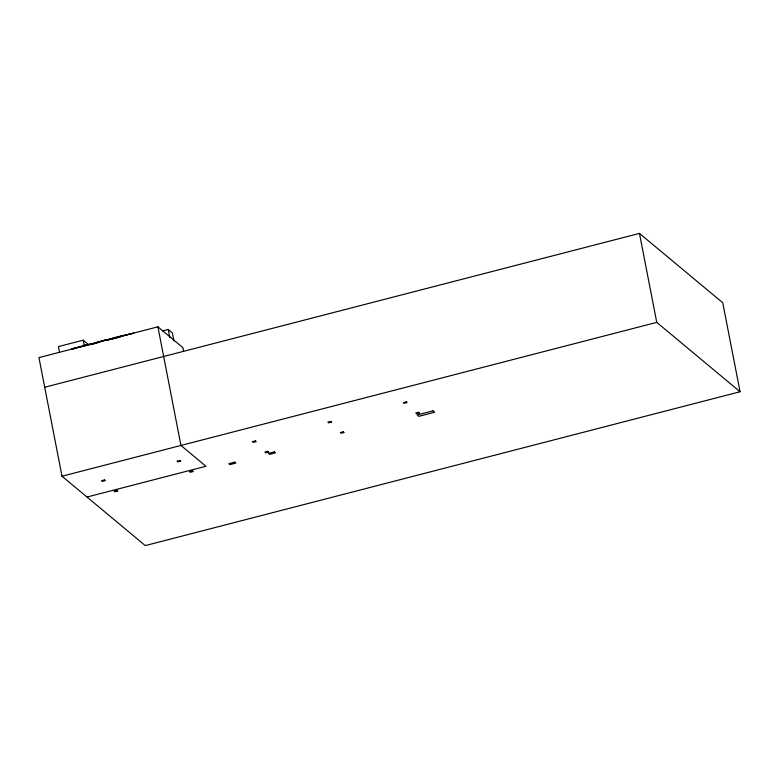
<?xml version="1.0" encoding="UTF-8"?>
<svg xmlns="http://www.w3.org/2000/svg" width="779" height="779" viewBox="0 0 779 779"><rect width="100%" height="100%" fill="white"/><g stroke="black" fill="none" stroke-linecap="round" stroke-linejoin="round"><path stroke-width="1.17" d="M88.757 344.815L83.197 340.199L58.415 346.606L59.564 352.488M83.032 345.73L71.882 348.992L88.008 344.99M99.644 341.981L83.226 345.681L98.738 342.487M105.905 339.81L94.756 343.072L105.905 339.81L111.173 339.371L119.041 337.336M117.347 336.849L106.197 340.121L122.517 336.061M117.639 337.161L133.764 333.149L117.541 336.801L120.618 336.713M183.581 351.193L182.89 347.638L157.903 326.829L38.95 357.6L62.008 476.232L145.303 545.602L740.05 391.749L722.756 302.768L639.462 233.398L44.715 387.251M90.539 344.717L95.038 343.549M162.655 330.929L168.225 329.488L172.393 332.964L173.941 340.949M62.008 476.232L656.755 322.37L740.05 391.749M86.995 497.041L205.948 466.27L180.962 445.461L157.903 326.829M106.996 340.024L108.982 339.722M71.785 348.641L74.774 348.194M72.875 348.846L74.862 348.554M639.462 233.398L656.755 322.37M168.225 329.488L169.783 337.473M83.197 340.199L84.346 346.08M104.522 479.932L101.543 480.701L102.38 481.393L105.35 480.624L104.522 479.932M179.949 460.418L176.979 461.187L177.816 461.879L180.786 461.11L179.949 460.418M255.385 440.904L252.415 441.674L253.243 442.365L256.223 441.596L255.385 440.904M330.822 421.39L327.842 422.16L328.68 422.851L331.65 422.082L330.822 421.39M406.248 401.876L403.279 402.646L404.116 403.337L407.086 402.568L406.248 401.876M117.016 490.342L114.036 491.111L114.873 491.802L117.843 491.033L117.016 490.342M192.452 470.828L189.472 471.597L190.31 472.288L193.28 471.519L192.452 470.828M267.879 451.314L264.909 452.083L265.736 452.774L268.716 452.005L267.879 451.314M343.315 431.79L340.335 432.559L341.173 433.26L344.143 432.491L343.315 431.79M418.751 412.276L415.772 413.045L416.609 413.746L419.579 412.977L418.751 412.276M234.771 462.151L228.831 463.69L229.941 464.605L235.881 463.067L234.771 462.151M274.422 451.888L268.473 453.427L269.583 454.352L275.532 452.813L274.422 451.888M433.017 410.864L417.164 414.964L418.829 416.346L434.692 412.247L433.017 410.864"/></g></svg>
